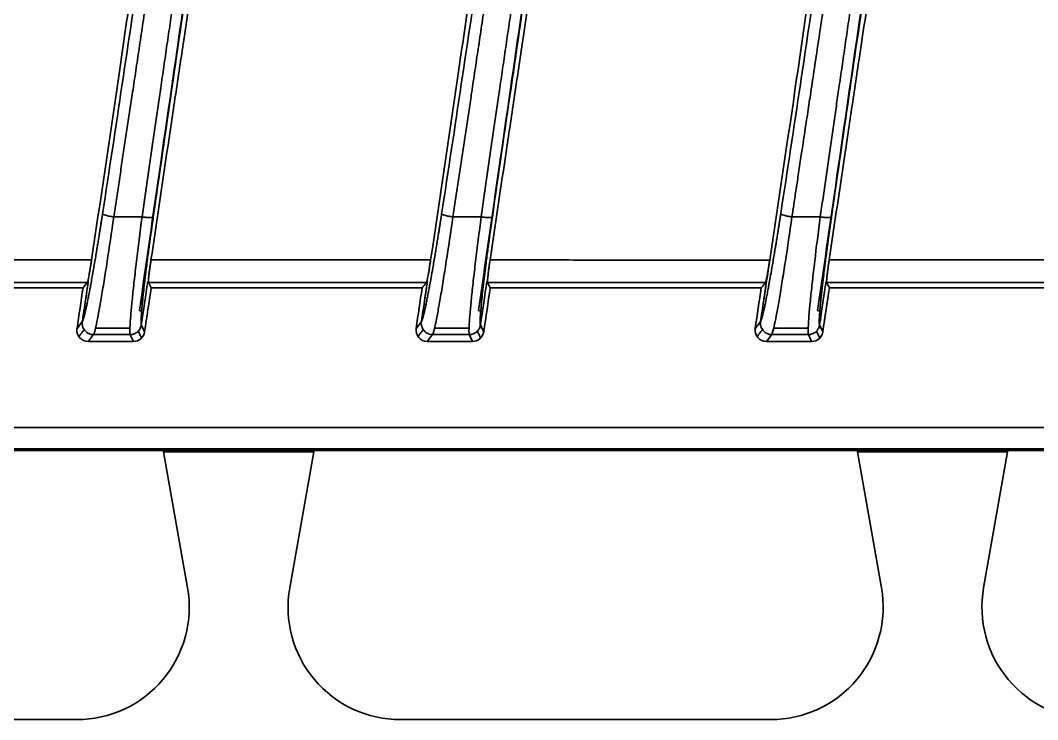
# Model space of a CAD drawing. Header units: millimetres. Extents: x 256 to 2096, y 1004 to 2403.
# Drawn here: x 750.6 to 795.82, y 1248.87 to 1279.97 of the extents above; entities that cross this region are included whole.
import ezdxf

# ---------------------------------------------------------------- set-up
doc = ezdxf.new("R2010")
doc.units = ezdxf.units.MM
doc.layers.add('1', color=7, linetype='Continuous', true_color=0xffffff)

msp = doc.modelspace()

# ---------------------------------------------------------------- linework, layer by layer
at = {"layer": '1', "color": 7, "linetype": 'Continuous', "lineweight": 35}
for p, q in [((754.749, 1271.232), (756.009, 1271.232)), ((769.824, 1271.232), (771.084, 1271.232)), ((784.899, 1271.232), (786.159, 1271.232)), ((741.331, 1269.319), (753.763, 1269.319)), ((756.406, 1269.319), (768.838, 1269.319)), ((786.556, 1269.319), (798.988, 1269.319)), ((753.579, 1268.316), (741.215, 1268.316)), ((768.654, 1268.316), (756.29, 1268.316)), ((783.729, 1268.316), (771.365, 1268.316)), ((798.804, 1268.316), (786.44, 1268.316)), ((753.386, 1268.081), (741.338, 1268.081)), ((768.461, 1268.081), (756.413, 1268.081)), ((783.536, 1268.081), (771.488, 1268.081)), ((798.611, 1268.081), (786.563, 1268.081)), ((755.892, 1267.073), (755.989, 1267.035)), ((770.967, 1267.073), (771.064, 1267.035)), ((786.042, 1267.073), (786.139, 1267.035)), ((786.273, 1266.123), (786.126, 1266.428)), ((753.613, 1265.695), (753.85, 1266)), ((753.936, 1266.279), (755.469, 1266.279)), ((768.688, 1265.695), (768.925, 1266)), ((769.011, 1266.279), (770.544, 1266.279)), ((783.763, 1265.695), (784, 1266)), ((784.086, 1266.279), (785.619, 1266.279)), ((755.626, 1265.695), (753.613, 1265.695)), ((770.701, 1265.695), (768.688, 1265.695)), ((785.776, 1265.695), (783.763, 1265.695)), ((642.114, 1261.87), (818.994, 1261.87)), ((818.976, 1260.916), (642.132, 1260.916)), ((818.969, 1260.866), (642.139, 1260.866)), ((756.956, 1260.842), (734.189, 1260.842)), ((756.967, 1260.779), (756.956, 1260.842)), ((763.639, 1260.779), (756.967, 1260.779)), ((756.967, 1260.779), (758.031, 1254.742)), ((763.639, 1260.779), (762.574, 1254.742)), ((763.639, 1260.779), (763.65, 1260.842)), ((787.803, 1260.842), (763.65, 1260.842)), ((787.814, 1260.779), (787.803, 1260.842)), ((794.486, 1260.779), (787.814, 1260.779)), ((787.814, 1260.779), (788.878, 1254.742)), ((794.486, 1260.779), (793.421, 1254.742)), ((794.486, 1260.779), (794.497, 1260.842)), ((818.846, 1260.842), (794.497, 1260.842)), ((738.038, 1248.874), (753.107, 1248.874)), ((767.498, 1248.874), (783.954, 1248.874))]:
    msp.add_line(p, q, dxfattribs=at)
for centre, start, end in [((753.107, 1253.874), 270, 10), ((767.498, 1253.874), 170, 270), ((783.954, 1253.874), 270, 10), ((798.345, 1253.874), 170, 270)]:
    msp.add_arc(centre, 5, start, end, dxfattribs=at)
for centre, major_axis, ratio, start_param, end_param in [((753.614, 1266.198), (0.309, 0.398), 0.997479, 2.08494, 3.800839), ((755.626, 1266.198), (0.218, -0.454), 0.998064, 5.836565, 7.258267), ((768.689, 1266.198), (0.309, 0.398), 0.997479, 2.08494, 3.800839), ((770.701, 1266.198), (0.218, -0.454), 0.998064, 5.836565, 7.258267), ((783.764, 1266.198), (0.309, 0.398), 0.997479, 2.085018, 3.800887), ((785.776, 1266.198), (0.218, -0.454), 0.998064, 5.836598, 7.258425)]:
    msp.add_ellipse(centre, major_axis=major_axis, ratio=ratio, start_param=start_param, end_param=end_param, dxfattribs=at)
for points, knots in [([(759.495, 1361.376), (759.495, 1358.184), (759.301, 1352.105), (758.503, 1343.445), (757.342, 1335.646), (755.967, 1328.624), (754.337, 1322.313), (752.862, 1316.366), (749.722, 1310.846), (745.874, 1304.627), (742.974, 1296.568), (741.276, 1287.277), (740.001, 1278.067), (739.09, 1272.007), (738.688, 1269.319)], [0, 0, 0, 0, 0.10069, 0.191705, 0.274223, 0.349217, 0.417563, 0.479284, 0.542698, 0.618977, 0.707452, 0.807129, 0.914514, 1, 1, 1, 1]), ([(774.57, 1361.376), (774.57, 1358.184), (774.376, 1352.105), (773.578, 1343.445), (772.417, 1335.646), (771.042, 1328.624), (769.412, 1322.313), (767.937, 1316.366), (764.797, 1310.846), (760.949, 1304.627), (758.049, 1296.568), (756.351, 1287.277), (755.076, 1278.067), (754.165, 1272.007), (753.763, 1269.319)], [0, 0, 0, 0, 0.10069, 0.191705, 0.274223, 0.349217, 0.417563, 0.479284, 0.542698, 0.618977, 0.707452, 0.807129, 0.914514, 1, 1, 1, 1]), ([(789.645, 1361.376), (789.645, 1358.184), (789.451, 1352.105), (788.653, 1343.445), (787.492, 1335.646), (786.117, 1328.624), (784.487, 1322.313), (783.012, 1316.366), (779.872, 1310.846), (776.024, 1304.627), (773.124, 1296.568), (771.426, 1287.277), (770.151, 1278.067), (769.24, 1272.007), (768.838, 1269.319)], [0, 0, 0, 0, 0.10069, 0.191705, 0.274223, 0.349217, 0.417563, 0.479284, 0.542698, 0.618977, 0.707452, 0.807129, 0.914514, 1, 1, 1, 1]), ([(800.999, 1328.084), (800.537, 1326.086), (799.534, 1322.198), (798.087, 1316.366), (794.947, 1310.846), (791.099, 1304.627), (788.199, 1296.568), (786.501, 1287.277), (785.225, 1278.064), (784.314, 1272), (783.912, 1269.31)], [0, 0, 0, 0, 0.09985, 0.195223, 0.293212, 0.41108, 0.547793, 0.701815, 0.867749, 1, 1, 1, 1]), ([(756.406, 1269.319), (756.647, 1270.947), (757.01, 1273.389), (757.435, 1276.238), (757.617, 1277.459), (757.739, 1278.273), (757.8, 1278.68), (758.105, 1280.714), (758.348, 1282.342), (758.703, 1284.786), (758.819, 1285.6), (759.059, 1287.229), (759.182, 1288.042), (759.383, 1289.26), (759.452, 1289.666), (759.596, 1290.476), (759.672, 1290.881), (759.83, 1291.688), (759.913, 1292.092), (760.043, 1292.696), (760.087, 1292.897), (760.177, 1293.299), (760.408, 1294.301), (760.662, 1295.294), (761.103, 1296.87), (761.341, 1297.651), (761.854, 1299.199), (762.13, 1299.966), (762.575, 1301.104), (762.729, 1301.481), (763.047, 1302.231), (763.541, 1303.35), (764.445, 1305.184), (765.251, 1306.619), (765.673, 1307.33)], [0, 0, 0, 0, 0.125, 0.1875, 0.21875, 0.21875, 0.25, 0.25, 0.375, 0.375, 0.4375, 0.4375, 0.5, 0.5, 0.53125, 0.53125, 0.5625, 0.5625, 0.59375, 0.59375, 0.609375, 0.609375, 0.625, 0.6875, 0.6875, 0.75, 0.75, 0.8125, 0.8125, 0.84375, 0.84375, 0.875, 0.9375, 1, 1, 1, 1]), ([(771.481, 1269.319), (771.722, 1270.947), (772.085, 1273.389), (772.51, 1276.238), (772.692, 1277.459), (772.814, 1278.273), (772.875, 1278.68), (773.18, 1280.714), (773.423, 1282.342), (773.778, 1284.786), (773.894, 1285.6), (774.134, 1287.229), (774.257, 1288.042), (774.458, 1289.26), (774.527, 1289.666), (774.671, 1290.476), (774.747, 1290.881), (774.905, 1291.688), (774.988, 1292.092), (775.118, 1292.696), (775.162, 1292.897), (775.252, 1293.299), (775.483, 1294.301), (775.737, 1295.294), (776.178, 1296.87), (776.416, 1297.651), (776.929, 1299.199), (777.205, 1299.966), (777.65, 1301.104), (777.804, 1301.481), (778.122, 1302.231), (778.616, 1303.35), (779.52, 1305.184), (780.326, 1306.619), (780.748, 1307.33)], [0, 0, 0, 0, 0.125, 0.1875, 0.21875, 0.21875, 0.25, 0.25, 0.375, 0.375, 0.4375, 0.4375, 0.5, 0.5, 0.53125, 0.53125, 0.5625, 0.5625, 0.59375, 0.59375, 0.609375, 0.609375, 0.625, 0.6875, 0.6875, 0.75, 0.75, 0.8125, 0.8125, 0.84375, 0.84375, 0.875, 0.9375, 1, 1, 1, 1]), ([(786.556, 1269.319), (786.797, 1270.947), (787.16, 1273.389), (787.585, 1276.238), (787.767, 1277.459), (787.889, 1278.273), (787.95, 1278.68), (788.255, 1280.714), (788.498, 1282.342), (788.853, 1284.786), (788.969, 1285.6), (789.209, 1287.229), (789.332, 1288.042), (789.533, 1289.26), (789.602, 1289.666), (789.746, 1290.476), (789.822, 1290.881), (789.98, 1291.688), (790.063, 1292.092), (790.193, 1292.696), (790.237, 1292.897), (790.327, 1293.299), (790.558, 1294.301), (790.812, 1295.294), (791.253, 1296.87), (791.491, 1297.651), (792.004, 1299.199), (792.28, 1299.966), (792.725, 1301.104), (792.879, 1301.481), (793.197, 1302.231), (793.691, 1303.35), (794.595, 1305.184), (795.401, 1306.619), (795.823, 1307.33)], [0, 0, 0, 0, 0.125, 0.1875, 0.21875, 0.21875, 0.25, 0.25, 0.375, 0.375, 0.4375, 0.4375, 0.5, 0.5, 0.53125, 0.53125, 0.5625, 0.5625, 0.59375, 0.59375, 0.609375, 0.609375, 0.625, 0.6875, 0.6875, 0.75, 0.75, 0.8125, 0.8125, 0.84375, 0.84375, 0.875, 0.9375, 1, 1, 1, 1]), ([(762.549, 1305.311), (762.535, 1305.284), (762.506, 1305.23), (762.463, 1305.148), (762.42, 1305.066), (762.377, 1304.984), (762.335, 1304.902), (762.292, 1304.819), (762.25, 1304.737), (762.208, 1304.654), (762.166, 1304.571), (762.125, 1304.487), (762.083, 1304.404), (762.042, 1304.32), (762.001, 1304.237), (761.96, 1304.152), (761.919, 1304.068), (761.878, 1303.984), (761.837, 1303.899), (761.797, 1303.814), (761.757, 1303.729), (761.717, 1303.644), (761.677, 1303.559), (761.637, 1303.473), (761.597, 1303.387), (761.558, 1303.301), (761.519, 1303.215), (761.479, 1303.128), (761.44, 1303.042), (761.402, 1302.955), (761.363, 1302.868), (761.325, 1302.78), (761.286, 1302.693), (761.248, 1302.605), (761.21, 1302.517), (761.172, 1302.429), (761.134, 1302.341), (761.097, 1302.253), (761.06, 1302.164), (761.022, 1302.075), (760.985, 1301.986), (760.948, 1301.897), (760.912, 1301.807), (760.875, 1301.718), (760.839, 1301.628), (760.803, 1301.538), (760.766, 1301.448), (760.731, 1301.357), (760.695, 1301.266), (760.659, 1301.176), (760.624, 1301.085), (760.588, 1300.993), (760.553, 1300.902), (760.518, 1300.81), (760.484, 1300.718), (760.449, 1300.626), (760.414, 1300.534), (760.38, 1300.442), (760.346, 1300.349), (760.312, 1300.256), (760.278, 1300.163), (760.244, 1300.07), (760.211, 1299.976), (760.178, 1299.883), (760.144, 1299.789), (760.111, 1299.695), (760.078, 1299.601), (760.046, 1299.506), (760.013, 1299.411), (759.981, 1299.317), (759.949, 1299.222), (759.916, 1299.126), (759.885, 1299.031), (759.853, 1298.935), (759.821, 1298.839), (759.79, 1298.743), (759.691, 1298.439), (759.527, 1297.921), (759.306, 1297.181), (759.092, 1296.426), (758.884, 1295.653), (758.67, 1294.815), (758.451, 1293.902), (758.227, 1292.907), (758.008, 1291.87), (757.802, 1290.833), (757.606, 1289.788), (757.418, 1288.728), (757.227, 1287.605), (757.076, 1286.672), (756.959, 1285.931), (756.874, 1285.382), (756.781, 1284.772), (756.679, 1284.1), (756.569, 1283.368), (756.451, 1282.573), (756.343, 1281.842), (756.247, 1281.196), (756.168, 1280.659), (756.089, 1280.13), (756.012, 1279.611), (755.936, 1279.1), (755.861, 1278.597), (755.787, 1278.104), (755.714, 1277.619), (755.643, 1277.142), (755.556, 1276.568), (755.454, 1275.894), (755.337, 1275.117), (755.219, 1274.34), (755.102, 1273.562), (754.984, 1272.785), (754.867, 1272.008), (754.788, 1271.491), (754.749, 1271.232)], [0, 0, 0, 0, 0.002616, 0.005235, 0.007857, 0.010481, 0.013109, 0.01574, 0.018374, 0.02101, 0.02365, 0.026293, 0.028939, 0.031589, 0.034241, 0.036896, 0.039555, 0.042217, 0.044882, 0.04755, 0.050221, 0.052896, 0.055574, 0.058255, 0.060939, 0.063627, 0.066318, 0.069012, 0.07171, 0.074411, 0.077116, 0.079823, 0.082535, 0.085249, 0.087968, 0.090689, 0.093414, 0.096143, 0.098875, 0.10161, 0.104349, 0.107092, 0.109838, 0.112588, 0.115341, 0.118098, 0.120859, 0.123623, 0.126391, 0.129163, 0.131938, 0.134717, 0.137499, 0.140286, 0.143076, 0.145869, 0.148667, 0.151468, 0.154274, 0.157082, 0.159895, 0.162712, 0.165532, 0.168356, 0.171185, 0.174017, 0.176853, 0.179692, 0.182536, 0.185384, 0.188236, 0.191091, 0.193951, 0.196814, 0.199682, 0.202554, 0.205429, 0.226959, 0.248887, 0.271218, 0.293955, 0.317102, 0.345007, 0.374022, 0.404154, 0.435406, 0.464263, 0.494904, 0.527331, 0.561545, 0.575603, 0.591423, 0.609007, 0.628354, 0.649463, 0.672336, 0.696972, 0.712689, 0.728159, 0.743382, 0.758358, 0.773086, 0.787567, 0.8018, 0.815786, 0.829525, 0.843016, 0.865443, 0.887869, 0.910295, 0.932721, 0.955147, 0.977574, 1, 1, 1, 1]), ([(777.624, 1305.311), (777.61, 1305.284), (777.581, 1305.23), (777.538, 1305.148), (777.495, 1305.066), (777.452, 1304.984), (777.41, 1304.902), (777.367, 1304.819), (777.325, 1304.737), (777.283, 1304.654), (777.241, 1304.571), (777.2, 1304.487), (777.158, 1304.404), (777.117, 1304.32), (777.076, 1304.237), (777.035, 1304.152), (776.994, 1304.068), (776.953, 1303.984), (776.912, 1303.899), (776.872, 1303.814), (776.832, 1303.729), (776.792, 1303.644), (776.752, 1303.559), (776.712, 1303.473), (776.672, 1303.387), (776.633, 1303.301), (776.594, 1303.215), (776.554, 1303.128), (776.515, 1303.042), (776.477, 1302.955), (776.438, 1302.868), (776.4, 1302.78), (776.361, 1302.693), (776.323, 1302.605), (776.285, 1302.517), (776.247, 1302.429), (776.209, 1302.341), (776.172, 1302.253), (776.135, 1302.164), (776.097, 1302.075), (776.06, 1301.986), (776.023, 1301.897), (775.987, 1301.807), (775.95, 1301.718), (775.914, 1301.628), (775.878, 1301.538), (775.841, 1301.448), (775.806, 1301.357), (775.77, 1301.266), (775.734, 1301.176), (775.699, 1301.085), (775.663, 1300.993), (775.628, 1300.902), (775.593, 1300.81), (775.559, 1300.718), (775.524, 1300.626), (775.489, 1300.534), (775.455, 1300.442), (775.421, 1300.349), (775.387, 1300.256), (775.353, 1300.163), (775.319, 1300.07), (775.286, 1299.976), (775.253, 1299.883), (775.219, 1299.789), (775.186, 1299.695), (775.153, 1299.601), (775.121, 1299.506), (775.088, 1299.411), (775.056, 1299.317), (775.024, 1299.222), (774.991, 1299.126), (774.96, 1299.031), (774.928, 1298.935), (774.896, 1298.839), (774.865, 1298.743), (774.766, 1298.439), (774.602, 1297.921), (774.381, 1297.181), (774.167, 1296.426), (773.959, 1295.653), (773.745, 1294.815), (773.526, 1293.902), (773.302, 1292.907), (773.083, 1291.87), (772.877, 1290.833), (772.681, 1289.788), (772.493, 1288.728), (772.302, 1287.605), (772.151, 1286.672), (772.034, 1285.931), (771.949, 1285.382), (771.856, 1284.772), (771.754, 1284.1), (771.644, 1283.368), (771.526, 1282.573), (771.418, 1281.842), (771.322, 1281.196), (771.243, 1280.659), (771.164, 1280.13), (771.087, 1279.611), (771.011, 1279.1), (770.936, 1278.597), (770.862, 1278.104), (770.789, 1277.619), (770.718, 1277.142), (770.631, 1276.568), (770.529, 1275.894), (770.412, 1275.117), (770.294, 1274.34), (770.177, 1273.562), (770.059, 1272.785), (769.942, 1272.008), (769.863, 1271.491), (769.824, 1271.232)], [0, 0, 0, 0, 0.002616, 0.005235, 0.007857, 0.010481, 0.013109, 0.01574, 0.018374, 0.02101, 0.02365, 0.026293, 0.028939, 0.031589, 0.034241, 0.036896, 0.039555, 0.042217, 0.044882, 0.04755, 0.050221, 0.052896, 0.055574, 0.058255, 0.060939, 0.063627, 0.066318, 0.069012, 0.07171, 0.074411, 0.077116, 0.079823, 0.082535, 0.085249, 0.087968, 0.090689, 0.093414, 0.096143, 0.098875, 0.10161, 0.104349, 0.107092, 0.109838, 0.112588, 0.115341, 0.118098, 0.120859, 0.123623, 0.126391, 0.129163, 0.131938, 0.134717, 0.137499, 0.140286, 0.143076, 0.145869, 0.148667, 0.151468, 0.154274, 0.157082, 0.159895, 0.162712, 0.165532, 0.168356, 0.171185, 0.174017, 0.176853, 0.179692, 0.182536, 0.185384, 0.188236, 0.191091, 0.193951, 0.196814, 0.199682, 0.202554, 0.205429, 0.226959, 0.248887, 0.271218, 0.293955, 0.317102, 0.345007, 0.374022, 0.404154, 0.435406, 0.464263, 0.494904, 0.527331, 0.561545, 0.575603, 0.591423, 0.609007, 0.628354, 0.649463, 0.672336, 0.696972, 0.712689, 0.728159, 0.743382, 0.758358, 0.773086, 0.787567, 0.8018, 0.815786, 0.829525, 0.843016, 0.865443, 0.887869, 0.910295, 0.932721, 0.955147, 0.977574, 1, 1, 1, 1]), ([(792.672, 1305.261), (792.658, 1305.234), (792.629, 1305.18), (792.587, 1305.098), (792.544, 1305.016), (792.501, 1304.934), (792.459, 1304.851), (792.417, 1304.769), (792.375, 1304.686), (792.333, 1304.603), (792.291, 1304.52), (792.249, 1304.436), (792.208, 1304.353), (792.167, 1304.269), (792.125, 1304.185), (792.084, 1304.101), (792.044, 1304.017), (792.003, 1303.932), (791.963, 1303.847), (791.922, 1303.762), (791.882, 1303.677), (791.842, 1303.592), (791.802, 1303.506), (791.763, 1303.421), (791.723, 1303.335), (791.684, 1303.249), (791.645, 1303.162), (791.606, 1303.076), (791.567, 1302.989), (791.528, 1302.902), (791.49, 1302.815), (791.451, 1302.728), (791.413, 1302.64), (791.375, 1302.552), (791.337, 1302.464), (791.299, 1302.376), (791.262, 1302.288), (791.225, 1302.2), (791.187, 1302.111), (791.15, 1302.022), (791.113, 1301.933), (791.077, 1301.844), (791.04, 1301.754), (791.004, 1301.664), (790.967, 1301.575), (790.931, 1301.485), (790.895, 1301.394), (790.859, 1301.304), (790.824, 1301.213), (790.788, 1301.122), (790.753, 1301.031), (790.718, 1300.94), (790.683, 1300.849), (790.648, 1300.757), (790.614, 1300.665), (790.579, 1300.573), (790.545, 1300.481), (790.511, 1300.388), (790.477, 1300.296), (790.443, 1300.203), (790.409, 1300.11), (790.375, 1300.017), (790.342, 1299.923), (790.309, 1299.83), (790.276, 1299.736), (790.243, 1299.642), (790.21, 1299.548), (790.178, 1299.453), (790.145, 1299.359), (790.113, 1299.264), (790.081, 1299.169), (790.049, 1299.074), (790.017, 1298.978), (789.986, 1298.883), (789.954, 1298.787), (789.923, 1298.691), (789.825, 1298.387), (789.663, 1297.87), (789.443, 1297.131), (789.229, 1296.376), (789.022, 1295.604), (788.809, 1294.765), (788.591, 1293.853), (788.368, 1292.858), (788.15, 1291.823), (787.944, 1290.787), (787.749, 1289.743), (787.561, 1288.685), (787.371, 1287.564), (787.188, 1286.435), (787.006, 1285.273), (786.856, 1284.29), (786.724, 1283.402), (786.605, 1282.605), (786.49, 1281.824), (786.385, 1281.11), (786.297, 1280.517), (786.21, 1279.935), (786.125, 1279.363), (786.042, 1278.801), (785.959, 1278.25), (785.878, 1277.709), (785.798, 1277.179), (785.724, 1276.685), (785.631, 1276.071), (785.496, 1275.182), (785.343, 1274.173), (785.199, 1273.219), (785.09, 1272.496), (784.991, 1271.841), (784.928, 1271.427), (784.899, 1271.232)], [0, 0, 0, 0, 0.002623, 0.005248, 0.007877, 0.010508, 0.013142, 0.015779, 0.018419, 0.021062, 0.023708, 0.026358, 0.02901, 0.031665, 0.034323, 0.036984, 0.039648, 0.042316, 0.044986, 0.04766, 0.050336, 0.053016, 0.055699, 0.058386, 0.061075, 0.063768, 0.066464, 0.069163, 0.071865, 0.074571, 0.07728, 0.079992, 0.082708, 0.085427, 0.088149, 0.090875, 0.093604, 0.096337, 0.099073, 0.101812, 0.104555, 0.107301, 0.110051, 0.112804, 0.115561, 0.118321, 0.121085, 0.123853, 0.126624, 0.129398, 0.132176, 0.134958, 0.137744, 0.140533, 0.143325, 0.146122, 0.148922, 0.151725, 0.154533, 0.157344, 0.160159, 0.162978, 0.1658, 0.168626, 0.171456, 0.17429, 0.177128, 0.179969, 0.182814, 0.185664, 0.188517, 0.191373, 0.194234, 0.197099, 0.199968, 0.20284, 0.205717, 0.227228, 0.249155, 0.2715, 0.294269, 0.317465, 0.345397, 0.374428, 0.404562, 0.435803, 0.46471, 0.495366, 0.527773, 0.561933, 0.593209, 0.628374, 0.647088, 0.670064, 0.6973, 0.714709, 0.731819, 0.748631, 0.765143, 0.781356, 0.79727, 0.812884, 0.8282, 0.843217, 0.85571, 0.881396, 0.920276, 0.943196, 0.964123, 0.983058, 1, 1, 1, 1]), ([(755.892, 1267.073), (756.197, 1269.196), (756.503, 1271.32), (757.145, 1275.77), (757.483, 1278.096), (757.99, 1281.586), (758.158, 1282.75), (758.487, 1285.079), (758.647, 1286.245), (758.993, 1288.573), (759.178, 1289.738), (759.591, 1291.955), (759.811, 1293.01), (760.059, 1294.057)], [0, 0, 0, 0, 0.236073, 0.236073, 0.49422, 0.49422, 0.623294, 0.623294, 0.752367, 0.752367, 0.881441, 0.881441, 1, 1, 1, 1]), ([(756.009, 1271.232), (756.029, 1271.373), (756.07, 1271.656), (756.131, 1272.078), (756.191, 1272.498), (756.251, 1272.915), (756.311, 1273.331), (756.371, 1273.744), (756.43, 1274.155), (756.49, 1274.564), (756.548, 1274.97), (756.607, 1275.374), (756.665, 1275.776), (756.723, 1276.175), (756.781, 1276.572), (756.866, 1277.155), (756.978, 1277.924), (757.117, 1278.881), (757.233, 1279.678), (757.326, 1280.316), (757.395, 1280.794), (757.464, 1281.273), (757.532, 1281.752), (757.6, 1282.231), (757.671, 1282.728), (757.76, 1283.367), (757.865, 1284.116), (757.974, 1284.897), (758.115, 1285.892), (758.284, 1287.059), (758.468, 1288.271), (758.618, 1289.211), (758.741, 1289.942), (758.862, 1290.638), (758.959, 1291.166), (759.03, 1291.539), (759.074, 1291.768), (759.119, 1291.994), (759.163, 1292.217), (759.209, 1292.439), (759.254, 1292.658), (759.3, 1292.875), (759.346, 1293.09), (759.393, 1293.303), (759.44, 1293.513), (759.487, 1293.721), (759.535, 1293.927), (759.567, 1294.064), (759.583, 1294.132)], [0, 0, 0, 0, 0.018537, 0.036974, 0.05531, 0.073546, 0.091681, 0.109715, 0.12765, 0.145483, 0.163216, 0.180849, 0.198381, 0.215813, 0.233144, 0.250375, 0.292099, 0.333823, 0.375547, 0.396406, 0.417268, 0.438134, 0.459003, 0.479874, 0.500749, 0.524007, 0.563373, 0.598537, 0.625988, 0.693345, 0.751069, 0.784497, 0.816424, 0.846851, 0.87578, 0.885885, 0.895898, 0.90582, 0.915649, 0.925387, 0.935033, 0.944587, 0.95405, 0.963422, 0.972703, 0.981893, 0.990992, 1, 1, 1, 1]), ([(770.967, 1267.073), (771.272, 1269.196), (771.578, 1271.32), (772.22, 1275.77), (772.558, 1278.096), (773.065, 1281.586), (773.233, 1282.75), (773.562, 1285.079), (773.722, 1286.245), (774.068, 1288.573), (774.253, 1289.738), (774.666, 1291.955), (774.886, 1293.01), (775.134, 1294.057)], [0, 0, 0, 0, 0.236073, 0.236073, 0.49422, 0.49422, 0.623294, 0.623294, 0.752367, 0.752367, 0.881441, 0.881441, 1, 1, 1, 1]), ([(771.084, 1271.232), (771.104, 1271.373), (771.145, 1271.656), (771.206, 1272.078), (771.266, 1272.498), (771.326, 1272.915), (771.386, 1273.331), (771.446, 1273.744), (771.505, 1274.155), (771.565, 1274.564), (771.623, 1274.97), (771.682, 1275.374), (771.74, 1275.776), (771.798, 1276.175), (771.856, 1276.572), (771.941, 1277.155), (772.053, 1277.924), (772.192, 1278.881), (772.308, 1279.678), (772.401, 1280.316), (772.47, 1280.794), (772.539, 1281.273), (772.607, 1281.752), (772.675, 1282.231), (772.746, 1282.728), (772.835, 1283.367), (772.94, 1284.116), (773.049, 1284.897), (773.19, 1285.892), (773.359, 1287.059), (773.543, 1288.271), (773.693, 1289.211), (773.816, 1289.942), (773.937, 1290.638), (774.034, 1291.166), (774.105, 1291.539), (774.149, 1291.768), (774.194, 1291.994), (774.238, 1292.217), (774.284, 1292.439), (774.329, 1292.658), (774.375, 1292.875), (774.421, 1293.09), (774.468, 1293.303), (774.515, 1293.513), (774.562, 1293.721), (774.61, 1293.927), (774.642, 1294.064), (774.658, 1294.132)], [0, 0, 0, 0, 0.018537, 0.036974, 0.05531, 0.073546, 0.091681, 0.109715, 0.12765, 0.145483, 0.163216, 0.180849, 0.198381, 0.215813, 0.233144, 0.250375, 0.292099, 0.333823, 0.375547, 0.396406, 0.417268, 0.438134, 0.459003, 0.479874, 0.500749, 0.524007, 0.563373, 0.598537, 0.625988, 0.693345, 0.751069, 0.784497, 0.816424, 0.846851, 0.87578, 0.885885, 0.895898, 0.90582, 0.915649, 0.925387, 0.935033, 0.944587, 0.95405, 0.963422, 0.972703, 0.981893, 0.990992, 1, 1, 1, 1]), ([(786.042, 1267.073), (786.347, 1269.196), (786.653, 1271.32), (787.295, 1275.77), (787.633, 1278.096), (788.14, 1281.586), (788.308, 1282.75), (788.637, 1285.079), (788.797, 1286.245), (789.143, 1288.573), (789.328, 1289.738), (789.741, 1291.955), (789.961, 1293.01), (790.209, 1294.057)], [0, 0, 0, 0, 0.236073, 0.236073, 0.49422, 0.49422, 0.623294, 0.623294, 0.752368, 0.752368, 0.881442, 0.881442, 1, 1, 1, 1]), ([(786.159, 1271.232), (786.179, 1271.373), (786.22, 1271.656), (786.281, 1272.078), (786.341, 1272.498), (786.401, 1272.915), (786.461, 1273.331), (786.521, 1273.744), (786.58, 1274.155), (786.64, 1274.564), (786.698, 1274.97), (786.757, 1275.374), (786.815, 1275.776), (786.873, 1276.175), (786.931, 1276.572), (787.016, 1277.155), (787.128, 1277.924), (787.267, 1278.881), (787.383, 1279.678), (787.476, 1280.316), (787.545, 1280.794), (787.614, 1281.273), (787.682, 1281.752), (787.75, 1282.231), (787.821, 1282.728), (787.91, 1283.367), (788.015, 1284.116), (788.124, 1284.897), (788.265, 1285.892), (788.434, 1287.059), (788.618, 1288.271), (788.768, 1289.211), (788.891, 1289.942), (789.012, 1290.638), (789.109, 1291.166), (789.18, 1291.539), (789.224, 1291.768), (789.269, 1291.994), (789.313, 1292.217), (789.359, 1292.439), (789.404, 1292.658), (789.45, 1292.875), (789.496, 1293.09), (789.543, 1293.303), (789.59, 1293.513), (789.637, 1293.721), (789.685, 1293.927), (789.717, 1294.064), (789.733, 1294.131)], [0, 0, 0, 0, 0.018537, 0.036974, 0.05531, 0.073546, 0.091681, 0.109716, 0.12765, 0.145483, 0.163217, 0.180849, 0.198381, 0.215813, 0.233144, 0.250375, 0.292099, 0.333823, 0.375547, 0.396406, 0.417268, 0.438134, 0.459002, 0.479874, 0.500749, 0.524007, 0.563373, 0.598537, 0.625988, 0.693345, 0.751069, 0.784497, 0.816424, 0.846851, 0.87578, 0.885885, 0.895898, 0.90582, 0.915649, 0.925387, 0.935033, 0.944587, 0.95405, 0.963422, 0.972703, 0.981893, 0.990992, 1, 1, 1, 1]), ([(754.252, 1271.372), (754.25, 1271.358), (754.246, 1271.328), (754.239, 1271.283), (754.231, 1271.234), (754.223, 1271.183), (754.215, 1271.129), (754.206, 1271.071), (754.196, 1271.011), (754.186, 1270.948), (754.176, 1270.882), (754.165, 1270.813), (754.154, 1270.741), (754.142, 1270.667), (754.13, 1270.59), (754.117, 1270.51), (754.096, 1270.382), (754.068, 1270.206), (754.032, 1269.986), (753.996, 1269.766), (753.937, 1269.417), (753.865, 1268.995), (753.788, 1268.56), (753.733, 1268.257), (753.687, 1268.009), (753.644, 1267.784), (753.6, 1267.556), (753.557, 1267.349), (753.518, 1267.165), (753.486, 1267.023), (753.461, 1266.917), (753.442, 1266.841), (753.425, 1266.778), (753.411, 1266.727), (753.399, 1266.686), (753.388, 1266.654), (753.379, 1266.629), (753.372, 1266.611), (753.366, 1266.597), (753.361, 1266.587), (753.357, 1266.58), (753.354, 1266.577), (753.353, 1266.575)], [0, 0, 0, 0, 0.005631, 0.011672, 0.018122, 0.024981, 0.032247, 0.039921, 0.048003, 0.056491, 0.065386, 0.074687, 0.084394, 0.094506, 0.105025, 0.115948, 0.127278, 0.15795, 0.189027, 0.220517, 0.252428, 0.342156, 0.413891, 0.467636, 0.503191, 0.553269, 0.603175, 0.65292, 0.702579, 0.752191, 0.784615, 0.814893, 0.843033, 0.869039, 0.892912, 0.914652, 0.934254, 0.951714, 0.967026, 0.980182, 0.991176, 1, 1, 1, 1]), ([(754.749, 1271.232), (754.691, 1271.241), (754.565, 1271.262), (754.39, 1271.304), (754.276, 1271.344), (754.253, 1271.364), (754.252, 1271.372)], [0, 0, 0, 0, 0.250279, 0.500729, 0.75118, 1, 1, 1, 1]), ([(769.327, 1271.372), (769.325, 1271.358), (769.321, 1271.328), (769.314, 1271.283), (769.306, 1271.234), (769.298, 1271.183), (769.29, 1271.129), (769.281, 1271.071), (769.271, 1271.011), (769.261, 1270.948), (769.251, 1270.882), (769.24, 1270.813), (769.229, 1270.741), (769.217, 1270.667), (769.205, 1270.59), (769.192, 1270.51), (769.171, 1270.382), (769.143, 1270.206), (769.107, 1269.986), (769.071, 1269.766), (769.012, 1269.417), (768.94, 1268.995), (768.863, 1268.56), (768.808, 1268.257), (768.762, 1268.009), (768.719, 1267.784), (768.675, 1267.556), (768.632, 1267.349), (768.593, 1267.165), (768.561, 1267.023), (768.536, 1266.917), (768.517, 1266.841), (768.5, 1266.778), (768.486, 1266.727), (768.474, 1266.686), (768.463, 1266.654), (768.454, 1266.629), (768.447, 1266.611), (768.441, 1266.597), (768.436, 1266.587), (768.432, 1266.58), (768.429, 1266.577), (768.428, 1266.575)], [0, 0, 0, 0, 0.005631, 0.011672, 0.018122, 0.024981, 0.032247, 0.039921, 0.048003, 0.056491, 0.065386, 0.074687, 0.084394, 0.094506, 0.105025, 0.115948, 0.127278, 0.15795, 0.189027, 0.220517, 0.252428, 0.342156, 0.413891, 0.467636, 0.503191, 0.553269, 0.603175, 0.65292, 0.702579, 0.752191, 0.784615, 0.814893, 0.843033, 0.869039, 0.892912, 0.914652, 0.934254, 0.951714, 0.967026, 0.980182, 0.991176, 1, 1, 1, 1]), ([(769.824, 1271.232), (769.766, 1271.241), (769.64, 1271.262), (769.465, 1271.304), (769.351, 1271.344), (769.328, 1271.364), (769.327, 1271.372)], [0, 0, 0, 0, 0.250279, 0.500729, 0.75118, 1, 1, 1, 1]), ([(784.402, 1271.372), (784.4, 1271.358), (784.396, 1271.328), (784.389, 1271.283), (784.381, 1271.234), (784.373, 1271.183), (784.365, 1271.129), (784.356, 1271.071), (784.346, 1271.011), (784.336, 1270.948), (784.326, 1270.882), (784.315, 1270.813), (784.304, 1270.741), (784.292, 1270.667), (784.28, 1270.59), (784.267, 1270.51), (784.246, 1270.382), (784.218, 1270.206), (784.182, 1269.986), (784.146, 1269.766), (784.087, 1269.418), (784.015, 1268.996), (783.938, 1268.561), (783.883, 1268.257), (783.837, 1268.01), (783.794, 1267.784), (783.75, 1267.556), (783.707, 1267.349), (783.668, 1267.165), (783.636, 1267.023), (783.611, 1266.917), (783.592, 1266.841), (783.575, 1266.778), (783.561, 1266.727), (783.549, 1266.686), (783.538, 1266.654), (783.529, 1266.629), (783.522, 1266.611), (783.516, 1266.597), (783.511, 1266.587), (783.507, 1266.58), (783.504, 1266.577), (783.503, 1266.575)], [0, 0, 0, 0, 0.005632, 0.011673, 0.018123, 0.024981, 0.032248, 0.039922, 0.048003, 0.056491, 0.065386, 0.074687, 0.084394, 0.094507, 0.105025, 0.115949, 0.127278, 0.157952, 0.189029, 0.220519, 0.252428, 0.342025, 0.413716, 0.467504, 0.503192, 0.55327, 0.603175, 0.652921, 0.702579, 0.752191, 0.78464, 0.814937, 0.843092, 0.869109, 0.892989, 0.914731, 0.934331, 0.951785, 0.967085, 0.980226, 0.9912, 1, 1, 1, 1]), ([(784.899, 1271.232), (784.841, 1271.241), (784.715, 1271.262), (784.54, 1271.304), (784.426, 1271.344), (784.403, 1271.364), (784.402, 1271.372)], [0, 0, 0, 0, 0.250279, 0.50073, 0.75118, 1, 1, 1, 1]), ([(753.85, 1266), (753.878, 1266.04), (753.922, 1266.203), (754.009, 1266.613), (754.042, 1266.777), (754.095, 1267.061), (754.113, 1267.162), (754.151, 1267.377), (754.171, 1267.49), (754.212, 1267.729), (754.233, 1267.853), (754.276, 1268.112), (754.298, 1268.246), (754.365, 1268.66), (754.411, 1268.954), (754.553, 1269.875), (754.651, 1270.542), (754.749, 1271.232)], [0, 0, 0, 0, 0.25, 0.25, 0.375, 0.375, 0.4375, 0.4375, 0.5, 0.5, 0.5625, 0.5625, 0.625, 0.625, 0.75, 0.75, 1, 1, 1, 1]), ([(756.009, 1271.232), (755.918, 1270.543), (755.835, 1269.876), (755.725, 1268.955), (755.691, 1268.661), (755.644, 1268.245), (755.63, 1268.111), (755.602, 1267.852), (755.589, 1267.727), (755.565, 1267.489), (755.554, 1267.375), (755.533, 1267.16), (755.524, 1267.059), (755.5, 1266.775), (755.487, 1266.612), (755.463, 1266.203), (755.463, 1266.04), (755.48, 1266)], [0, 0, 0, 0, 0.25, 0.25, 0.375, 0.375, 0.4375, 0.4375, 0.5, 0.5, 0.5625, 0.5625, 0.625, 0.625, 0.75, 0.75, 1, 1, 1, 1]), ([(755.976, 1266.428), (755.976, 1266.43), (755.974, 1266.434), (755.971, 1266.445), (755.968, 1266.468), (755.964, 1266.51), (755.963, 1266.583), (755.966, 1266.699), (755.976, 1266.872), (755.995, 1267.119), (756.026, 1267.457), (756.064, 1267.817), (756.101, 1268.149), (756.131, 1268.4), (756.16, 1268.64), (756.187, 1268.864), (756.219, 1269.119), (756.256, 1269.405), (756.298, 1269.723), (756.338, 1270.017), (756.374, 1270.284), (756.407, 1270.521), (756.435, 1270.726), (756.46, 1270.899), (756.479, 1271.038), (756.494, 1271.142), (756.503, 1271.2), (756.506, 1271.224)], [0, 0, 0, 0, 0.007721, 0.024849, 0.051349, 0.087176, 0.132293, 0.186684, 0.250372, 0.323434, 0.406019, 0.498471, 0.546575, 0.590586, 0.630526, 0.666467, 0.698442, 0.749403, 0.79572, 0.837419, 0.874512, 0.906999, 0.934874, 0.958126, 0.97674, 0.990703, 1, 1, 1, 1]), ([(756.506, 1271.224), (756.503, 1271.217), (756.49, 1271.21), (756.438, 1271.202), (756.399, 1271.201), (756.303, 1271.202), (756.246, 1271.206), (756.127, 1271.216), (756.066, 1271.224), (756.009, 1271.232)], [0, 0, 0, 0, 0.25, 0.25, 0.5, 0.5, 0.75, 0.75, 1, 1, 1, 1]), ([(768.925, 1266), (768.953, 1266.04), (768.997, 1266.203), (769.084, 1266.613), (769.117, 1266.777), (769.17, 1267.061), (769.188, 1267.162), (769.226, 1267.377), (769.246, 1267.49), (769.287, 1267.729), (769.308, 1267.853), (769.351, 1268.112), (769.373, 1268.246), (769.44, 1268.66), (769.486, 1268.954), (769.628, 1269.875), (769.726, 1270.542), (769.824, 1271.232)], [0, 0, 0, 0, 0.25, 0.25, 0.375, 0.375, 0.4375, 0.4375, 0.5, 0.5, 0.5625, 0.5625, 0.625, 0.625, 0.75, 0.75, 1, 1, 1, 1]), ([(771.084, 1271.232), (770.993, 1270.543), (770.91, 1269.876), (770.8, 1268.955), (770.766, 1268.661), (770.719, 1268.245), (770.705, 1268.111), (770.677, 1267.852), (770.664, 1267.727), (770.64, 1267.489), (770.629, 1267.375), (770.608, 1267.16), (770.599, 1267.059), (770.575, 1266.775), (770.562, 1266.612), (770.538, 1266.203), (770.538, 1266.04), (770.555, 1266)], [0, 0, 0, 0, 0.25, 0.25, 0.375, 0.375, 0.4375, 0.4375, 0.5, 0.5, 0.5625, 0.5625, 0.625, 0.625, 0.75, 0.75, 1, 1, 1, 1]), ([(771.051, 1266.428), (771.051, 1266.43), (771.049, 1266.434), (771.046, 1266.445), (771.043, 1266.468), (771.039, 1266.51), (771.038, 1266.583), (771.041, 1266.699), (771.051, 1266.872), (771.07, 1267.119), (771.101, 1267.457), (771.139, 1267.817), (771.176, 1268.149), (771.206, 1268.4), (771.235, 1268.64), (771.262, 1268.864), (771.294, 1269.119), (771.331, 1269.405), (771.373, 1269.723), (771.413, 1270.017), (771.449, 1270.284), (771.482, 1270.521), (771.51, 1270.726), (771.535, 1270.899), (771.554, 1271.038), (771.569, 1271.142), (771.578, 1271.2), (771.581, 1271.224)], [0, 0, 0, 0, 0.007721, 0.024849, 0.051349, 0.087176, 0.132293, 0.186684, 0.250372, 0.323434, 0.406019, 0.498471, 0.546575, 0.590586, 0.630526, 0.666467, 0.698442, 0.749403, 0.79572, 0.837419, 0.874512, 0.906999, 0.934874, 0.958126, 0.97674, 0.990703, 1, 1, 1, 1]), ([(771.581, 1271.224), (771.578, 1271.217), (771.565, 1271.21), (771.513, 1271.202), (771.474, 1271.201), (771.378, 1271.202), (771.321, 1271.206), (771.202, 1271.216), (771.141, 1271.224), (771.084, 1271.232)], [0, 0, 0, 0, 0.25, 0.25, 0.5, 0.5, 0.75, 0.75, 1, 1, 1, 1]), ([(784, 1266), (784.028, 1266.04), (784.072, 1266.203), (784.159, 1266.613), (784.192, 1266.777), (784.245, 1267.061), (784.263, 1267.162), (784.301, 1267.377), (784.321, 1267.49), (784.362, 1267.729), (784.383, 1267.853), (784.426, 1268.112), (784.448, 1268.246), (784.515, 1268.66), (784.561, 1268.954), (784.703, 1269.875), (784.801, 1270.542), (784.899, 1271.232)], [0, 0, 0, 0, 0.25, 0.25, 0.375, 0.375, 0.4375, 0.4375, 0.5, 0.5, 0.5625, 0.5625, 0.625, 0.625, 0.75, 0.75, 1, 1, 1, 1]), ([(786.159, 1271.232), (786.068, 1270.543), (785.985, 1269.876), (785.875, 1268.955), (785.841, 1268.661), (785.794, 1268.245), (785.78, 1268.111), (785.752, 1267.852), (785.739, 1267.727), (785.715, 1267.489), (785.704, 1267.375), (785.683, 1267.16), (785.674, 1267.059), (785.65, 1266.775), (785.637, 1266.612), (785.613, 1266.203), (785.613, 1266.04), (785.63, 1266)], [0, 0, 0, 0, 0.25, 0.25, 0.375, 0.375, 0.4375, 0.4375, 0.5, 0.5, 0.5625, 0.5625, 0.625, 0.625, 0.75, 0.75, 1, 1, 1, 1]), ([(786.126, 1266.428), (786.126, 1266.43), (786.124, 1266.434), (786.121, 1266.445), (786.118, 1266.468), (786.114, 1266.51), (786.113, 1266.583), (786.116, 1266.699), (786.126, 1266.872), (786.145, 1267.119), (786.176, 1267.457), (786.214, 1267.817), (786.251, 1268.149), (786.281, 1268.4), (786.31, 1268.64), (786.337, 1268.864), (786.369, 1269.119), (786.406, 1269.405), (786.448, 1269.723), (786.488, 1270.017), (786.524, 1270.284), (786.557, 1270.521), (786.585, 1270.726), (786.61, 1270.899), (786.629, 1271.038), (786.644, 1271.142), (786.653, 1271.2), (786.656, 1271.224)], [0, 0, 0, 0, 0.007722, 0.024853, 0.051354, 0.087182, 0.132299, 0.18669, 0.250377, 0.323437, 0.406021, 0.498472, 0.546579, 0.590592, 0.630532, 0.666471, 0.698442, 0.749403, 0.795719, 0.837418, 0.87451, 0.906997, 0.934872, 0.958124, 0.976739, 0.990702, 1, 1, 1, 1]), ([(786.656, 1271.224), (786.653, 1271.217), (786.64, 1271.21), (786.588, 1271.202), (786.549, 1271.201), (786.453, 1271.202), (786.396, 1271.206), (786.277, 1271.216), (786.216, 1271.224), (786.159, 1271.232)], [0, 0, 0, 0, 0.25, 0.25, 0.5, 0.5, 0.75, 0.75, 1, 1, 1, 1]), ([(753.763, 1269.319), (753.753, 1269.255), (753.744, 1269.192), (753.729, 1269.1), (753.724, 1269.069), (753.717, 1269.023), (753.715, 1269.008), (753.71, 1268.978), (753.707, 1268.963), (753.695, 1268.889), (753.686, 1268.833), (753.672, 1268.753), (753.668, 1268.727), (753.661, 1268.689), (753.659, 1268.677), (753.654, 1268.653), (753.652, 1268.641), (753.642, 1268.583), (753.634, 1268.542), (753.624, 1268.495), (753.623, 1268.486), (753.619, 1268.469), (753.617, 1268.46), (753.612, 1268.436), (753.609, 1268.421), (753.6, 1268.381), (753.595, 1268.36), (753.588, 1268.336), (753.586, 1268.33), (753.582, 1268.321), (753.581, 1268.317), (753.579, 1268.316)], [0, 0, 0, 0, 0.125, 0.125, 0.1875, 0.1875, 0.21875, 0.21875, 0.25, 0.25, 0.375, 0.375, 0.4375, 0.4375, 0.46875, 0.46875, 0.5, 0.5, 0.625, 0.625, 0.65625, 0.65625, 0.6875, 0.6875, 0.75, 0.75, 0.875, 0.875, 0.9375, 0.9375, 1, 1, 1, 1]), ([(756.29, 1268.316), (756.289, 1268.319), (756.288, 1268.328), (756.288, 1268.351), (756.288, 1268.36), (756.289, 1268.382), (756.29, 1268.394), (756.293, 1268.434), (756.296, 1268.466), (756.301, 1268.522), (756.303, 1268.542), (756.308, 1268.584), (756.31, 1268.606), (756.318, 1268.675), (756.324, 1268.725), (756.335, 1268.805), (756.338, 1268.833), (756.345, 1268.89), (756.349, 1268.919), (756.361, 1269.007), (756.369, 1269.067), (756.383, 1269.161), (756.387, 1269.192), (756.396, 1269.256), (756.401, 1269.287), (756.406, 1269.319)], [0, 0, 0, 0, 0.125, 0.125, 0.1875, 0.1875, 0.25, 0.25, 0.375, 0.375, 0.4375, 0.4375, 0.5, 0.5, 0.625, 0.625, 0.6875, 0.6875, 0.75, 0.75, 0.875, 0.875, 0.9375, 0.9375, 1, 1, 1, 1]), ([(768.838, 1269.319), (768.828, 1269.255), (768.819, 1269.192), (768.804, 1269.1), (768.799, 1269.069), (768.792, 1269.023), (768.79, 1269.008), (768.785, 1268.978), (768.782, 1268.963), (768.77, 1268.889), (768.761, 1268.833), (768.747, 1268.753), (768.743, 1268.727), (768.736, 1268.689), (768.734, 1268.677), (768.729, 1268.653), (768.727, 1268.641), (768.717, 1268.583), (768.709, 1268.542), (768.699, 1268.495), (768.698, 1268.486), (768.694, 1268.469), (768.692, 1268.46), (768.687, 1268.436), (768.684, 1268.421), (768.675, 1268.381), (768.67, 1268.36), (768.663, 1268.336), (768.661, 1268.33), (768.657, 1268.321), (768.656, 1268.317), (768.654, 1268.316)], [0, 0, 0, 0, 0.125, 0.125, 0.1875, 0.1875, 0.21875, 0.21875, 0.25, 0.25, 0.375, 0.375, 0.4375, 0.4375, 0.46875, 0.46875, 0.5, 0.5, 0.625, 0.625, 0.65625, 0.65625, 0.6875, 0.6875, 0.75, 0.75, 0.875, 0.875, 0.9375, 0.9375, 1, 1, 1, 1]), ([(771.365, 1268.316), (771.364, 1268.319), (771.363, 1268.328), (771.363, 1268.351), (771.363, 1268.36), (771.364, 1268.382), (771.365, 1268.394), (771.368, 1268.434), (771.371, 1268.466), (771.376, 1268.522), (771.378, 1268.542), (771.383, 1268.584), (771.385, 1268.606), (771.393, 1268.675), (771.399, 1268.725), (771.41, 1268.805), (771.413, 1268.833), (771.42, 1268.89), (771.424, 1268.919), (771.436, 1269.007), (771.444, 1269.067), (771.458, 1269.161), (771.462, 1269.192), (771.471, 1269.256), (771.476, 1269.287), (771.481, 1269.319)], [0, 0, 0, 0, 0.125, 0.125, 0.1875, 0.1875, 0.25, 0.25, 0.375, 0.375, 0.4375, 0.4375, 0.5, 0.5, 0.625, 0.625, 0.6875, 0.6875, 0.75, 0.75, 0.875, 0.875, 0.9375, 0.9375, 1, 1, 1, 1]), ([(783.912, 1269.31), (783.903, 1269.246), (783.893, 1269.184), (783.878, 1269.092), (783.874, 1269.061), (783.866, 1269.016), (783.864, 1269.001), (783.859, 1268.971), (783.857, 1268.956), (783.845, 1268.883), (783.835, 1268.827), (783.822, 1268.748), (783.817, 1268.723), (783.81, 1268.685), (783.808, 1268.673), (783.804, 1268.649), (783.802, 1268.637), (783.791, 1268.58), (783.783, 1268.539), (783.774, 1268.493), (783.773, 1268.484), (783.769, 1268.467), (783.767, 1268.459), (783.762, 1268.435), (783.759, 1268.42), (783.75, 1268.38), (783.745, 1268.359), (783.738, 1268.336), (783.736, 1268.33), (783.732, 1268.321), (783.731, 1268.317), (783.729, 1268.316)], [0, 0, 0, 0, 0.125, 0.125, 0.1875, 0.1875, 0.21875, 0.21875, 0.25, 0.25, 0.375, 0.375, 0.4375, 0.4375, 0.46875, 0.46875, 0.5, 0.5, 0.625, 0.625, 0.65625, 0.65625, 0.6875, 0.6875, 0.75, 0.75, 0.875, 0.875, 0.9375, 0.9375, 1, 1, 1, 1]), ([(786.44, 1268.316), (786.439, 1268.319), (786.438, 1268.328), (786.438, 1268.351), (786.438, 1268.36), (786.439, 1268.382), (786.44, 1268.394), (786.443, 1268.434), (786.446, 1268.466), (786.451, 1268.522), (786.453, 1268.542), (786.458, 1268.584), (786.46, 1268.606), (786.468, 1268.675), (786.474, 1268.725), (786.485, 1268.805), (786.488, 1268.833), (786.495, 1268.89), (786.499, 1268.919), (786.511, 1269.007), (786.519, 1269.067), (786.533, 1269.161), (786.537, 1269.192), (786.546, 1269.256), (786.551, 1269.287), (786.556, 1269.319)], [0, 0, 0, 0, 0.125, 0.125, 0.1875, 0.1875, 0.25, 0.25, 0.375, 0.375, 0.4375, 0.4375, 0.5, 0.5, 0.625, 0.625, 0.6875, 0.6875, 0.75, 0.75, 0.875, 0.875, 0.9375, 0.9375, 1, 1, 1, 1]), ([(753.353, 1266.575), (753.364, 1266.647), (753.382, 1266.769), (753.404, 1266.918), (753.421, 1267.027), (753.435, 1267.122), (753.451, 1267.228), (753.468, 1267.346), (753.486, 1267.465), (753.503, 1267.579), (753.518, 1267.679), (753.531, 1267.769), (753.543, 1267.847), (753.555, 1267.928), (753.568, 1268.018), (753.584, 1268.126), (753.602, 1268.242), (753.614, 1268.323), (753.62, 1268.366)], [0, 0, 0, 0, 0.120847, 0.20414, 0.249878, 0.303336, 0.362809, 0.428297, 0.499802, 0.562515, 0.618868, 0.668861, 0.712495, 0.749769, 0.804267, 0.864138, 0.929382, 1, 1, 1, 1]), ([(768.428, 1266.575), (768.439, 1266.647), (768.457, 1266.769), (768.479, 1266.918), (768.496, 1267.027), (768.51, 1267.122), (768.526, 1267.228), (768.543, 1267.346), (768.561, 1267.465), (768.578, 1267.579), (768.593, 1267.679), (768.606, 1267.769), (768.618, 1267.847), (768.63, 1267.928), (768.643, 1268.018), (768.659, 1268.126), (768.677, 1268.242), (768.689, 1268.323), (768.695, 1268.366)], [0, 0, 0, 0, 0.120847, 0.20414, 0.249878, 0.303336, 0.362809, 0.428297, 0.499802, 0.562515, 0.618868, 0.668861, 0.712495, 0.749769, 0.804267, 0.864138, 0.929382, 1, 1, 1, 1]), ([(783.503, 1266.575), (783.514, 1266.647), (783.532, 1266.768), (783.554, 1266.917), (783.571, 1267.027), (783.585, 1267.122), (783.601, 1267.229), (783.618, 1267.346), (783.636, 1267.465), (783.653, 1267.579), (783.668, 1267.68), (783.681, 1267.77), (783.693, 1267.848), (783.705, 1267.929), (783.719, 1268.02), (783.735, 1268.128), (783.752, 1268.244), (783.764, 1268.324), (783.77, 1268.366)], [0, 0, 0, 0, 0.119833, 0.203127, 0.249882, 0.303506, 0.363034, 0.428468, 0.499808, 0.56296, 0.619532, 0.669525, 0.71294, 0.749775, 0.805585, 0.865892, 0.930697, 1, 1, 1, 1]), ([(753.353, 1266.575), (753.344, 1266.513), (753.348, 1266.372), (753.455, 1266.163), (753.647, 1266.025), (753.786, 1266), (753.85, 1266)], [0, 0, 0, 0, 0.248537, 0.499099, 0.749661, 1, 1, 1, 1]), ([(755.48, 1266), (755.536, 1266), (755.656, 1266.019), (755.824, 1266.119), (755.937, 1266.269), (755.969, 1266.378), (755.977, 1266.427)], [0, 0, 0, 0, 0.256529, 0.512924, 0.769318, 1, 1, 1, 1]), ([(768.428, 1266.575), (768.419, 1266.513), (768.423, 1266.372), (768.53, 1266.163), (768.722, 1266.025), (768.861, 1266), (768.925, 1266)], [0, 0, 0, 0, 0.248537, 0.499099, 0.749661, 1, 1, 1, 1]), ([(770.555, 1266), (770.611, 1266), (770.731, 1266.019), (770.899, 1266.119), (771.012, 1266.269), (771.044, 1266.378), (771.052, 1266.427)], [0, 0, 0, 0, 0.256529, 0.512924, 0.769318, 1, 1, 1, 1]), ([(783.503, 1266.575), (783.494, 1266.513), (783.498, 1266.372), (783.605, 1266.163), (783.797, 1266.025), (783.936, 1266), (784, 1266)], [0, 0, 0, 0, 0.24853, 0.499095, 0.749659, 1, 1, 1, 1]), ([(785.63, 1266), (785.686, 1266), (785.806, 1266.019), (785.974, 1266.119), (786.087, 1266.269), (786.119, 1266.378), (786.127, 1266.427)], [0, 0, 0, 0, 0.256529, 0.512924, 0.769318, 1, 1, 1, 1]), ([(753.2, 1265.912), (753.219, 1265.937), (753.239, 1265.963), (753.289, 1266.026), (753.318, 1266.064), (753.378, 1266.141), (753.407, 1266.179), (753.437, 1266.217)], [0, 0, 0, 0, 0.25, 0.25, 0.625, 0.625, 1, 1, 1, 1]), ([(755.84, 1266.152), (755.864, 1266.101), (755.889, 1266.05), (755.925, 1265.974), (755.937, 1265.948), (755.962, 1265.898), (755.974, 1265.872), (755.986, 1265.847)], [0, 0, 0, 0, 0.5, 0.5, 0.75, 0.75, 1, 1, 1, 1]), ([(768.275, 1265.912), (768.294, 1265.937), (768.314, 1265.963), (768.364, 1266.026), (768.393, 1266.064), (768.453, 1266.141), (768.482, 1266.179), (768.512, 1266.217)], [0, 0, 0, 0, 0.25, 0.25, 0.625, 0.625, 1, 1, 1, 1]), ([(770.915, 1266.152), (770.939, 1266.101), (770.964, 1266.05), (771, 1265.974), (771.012, 1265.948), (771.037, 1265.898), (771.049, 1265.872), (771.061, 1265.847)], [0, 0, 0, 0, 0.5, 0.5, 0.75, 0.75, 1, 1, 1, 1]), ([(783.35, 1265.912), (783.369, 1265.937), (783.389, 1265.963), (783.439, 1266.026), (783.468, 1266.064), (783.528, 1266.141), (783.557, 1266.179), (783.587, 1266.217)], [0, 0, 0, 0, 0.25, 0.25, 0.625, 0.625, 1, 1, 1, 1]), ([(785.99, 1266.152), (786.014, 1266.101), (786.039, 1266.05), (786.075, 1265.974), (786.087, 1265.948), (786.112, 1265.898), (786.124, 1265.872), (786.136, 1265.847)], [0, 0, 0, 0, 0.5, 0.5, 0.75, 0.75, 1, 1, 1, 1])]:
    msp.add_open_spline(points, degree=3, knots=knots, dxfattribs=at)
for points, degree in [([(762.087, 1305.594), (761.169, 1303.848), (759.608, 1300.202), (757.976, 1294.479), (756.867, 1288.706), (755.987, 1282.916), (755.127, 1277.138), (754.549, 1273.293), (754.252, 1271.372)], 3), ([(777.162, 1305.594), (776.244, 1303.848), (774.683, 1300.202), (773.051, 1294.479), (771.942, 1288.706), (771.062, 1282.916), (770.202, 1277.138), (769.624, 1273.293), (769.327, 1271.372)], 3), ([(792.21, 1305.543), (791.297, 1303.799), (789.743, 1300.16), (788.119, 1294.446), (787.013, 1288.681), (786.135, 1282.899), (785.275, 1277.13), (784.698, 1273.29), (784.402, 1271.372)], 3), ([(756.506, 1271.224), (756.78, 1273.133), (757.333, 1276.954), (758.176, 1282.692), (758.954, 1288.443), (759.631, 1292.212), (760.071, 1294.063)], 3), ([(771.581, 1271.224), (771.855, 1273.133), (772.408, 1276.954), (773.251, 1282.692), (774.029, 1288.443), (774.706, 1292.212), (775.146, 1294.063)], 3), ([(786.656, 1271.224), (786.93, 1273.133), (787.483, 1276.954), (788.326, 1282.692), (789.104, 1288.443), (789.781, 1292.212), (790.221, 1294.063)], 3), ([(771.481, 1269.319), (783.912, 1269.31)], 1), ([(783.77, 1268.366), (783.818, 1268.68), (783.865, 1268.995), (783.912, 1269.31)], 3), ([(753.579, 1268.316), (753.515, 1268.238), (753.451, 1268.159), (753.386, 1268.081)], 3), ([(753.62, 1268.366), (753.607, 1268.349), (753.593, 1268.332), (753.579, 1268.316)], 3), ([(756.264, 1268.366), (756.168, 1267.72), (756.072, 1267.074), (755.976, 1266.428)], 3), ([(756.264, 1268.366), (756.273, 1268.349), (756.282, 1268.332), (756.29, 1268.316)], 3), ([(756.29, 1268.316), (756.331, 1268.238), (756.372, 1268.159), (756.413, 1268.081)], 3), ([(768.654, 1268.316), (768.59, 1268.238), (768.526, 1268.159), (768.461, 1268.081)], 3), ([(768.695, 1268.366), (768.682, 1268.349), (768.668, 1268.332), (768.654, 1268.316)], 3), ([(771.339, 1268.366), (771.243, 1267.72), (771.147, 1267.074), (771.051, 1266.428)], 3), ([(771.339, 1268.366), (771.348, 1268.349), (771.357, 1268.332), (771.365, 1268.316)], 3), ([(771.365, 1268.316), (771.406, 1268.238), (771.447, 1268.159), (771.488, 1268.081)], 3), ([(783.729, 1268.316), (783.665, 1268.238), (783.601, 1268.159), (783.536, 1268.081)], 3), ([(786.414, 1268.366), (786.318, 1267.72), (786.222, 1267.074), (786.126, 1266.428)], 3), ([(786.414, 1268.366), (786.423, 1268.349), (786.432, 1268.332), (786.44, 1268.316)], 3), ([(786.44, 1268.316), (786.481, 1268.238), (786.522, 1268.159), (786.563, 1268.081)], 3), ([(753.386, 1268.081), (753.296, 1267.478), (753.206, 1266.874), (753.117, 1266.271)], 3), ([(756.123, 1266.123), (756.22, 1266.776), (756.317, 1267.428), (756.413, 1268.081)], 3), ([(768.461, 1268.081), (768.371, 1267.478), (768.281, 1266.874), (768.192, 1266.271)], 3), ([(771.198, 1266.123), (771.295, 1266.776), (771.392, 1267.428), (771.488, 1268.081)], 3), ([(783.536, 1268.081), (783.446, 1267.478), (783.356, 1266.874), (783.267, 1266.271)], 3), ([(786.273, 1266.123), (786.37, 1266.776), (786.467, 1267.429), (786.563, 1268.081)], 3), ([(753.353, 1266.575), (753.274, 1266.474), (753.195, 1266.372), (753.117, 1266.271)], 3), ([(756.123, 1266.123), (756.074, 1266.225), (756.025, 1266.327), (755.976, 1266.428)], 3), ([(768.428, 1266.575), (768.349, 1266.474), (768.27, 1266.372), (768.192, 1266.271)], 3), ([(771.198, 1266.123), (771.149, 1266.225), (771.1, 1266.327), (771.051, 1266.428)], 3), ([(783.503, 1266.575), (783.424, 1266.474), (783.345, 1266.372), (783.267, 1266.271)], 3), ([(755.48, 1266), (753.85, 1266)], 1), ([(755.48, 1266), (755.529, 1265.898), (755.577, 1265.796), (755.626, 1265.695)], 3), ([(770.555, 1266), (768.925, 1266)], 1), ([(770.555, 1266), (770.604, 1265.898), (770.652, 1265.796), (770.701, 1265.695)], 3), ([(785.63, 1266), (784, 1266)], 1), ([(785.63, 1266), (785.679, 1265.898), (785.727, 1265.796), (785.776, 1265.695)], 3)]:
    msp.add_open_spline(points, degree=degree, dxfattribs=at)

doc.saveas('drawing.dxf')
